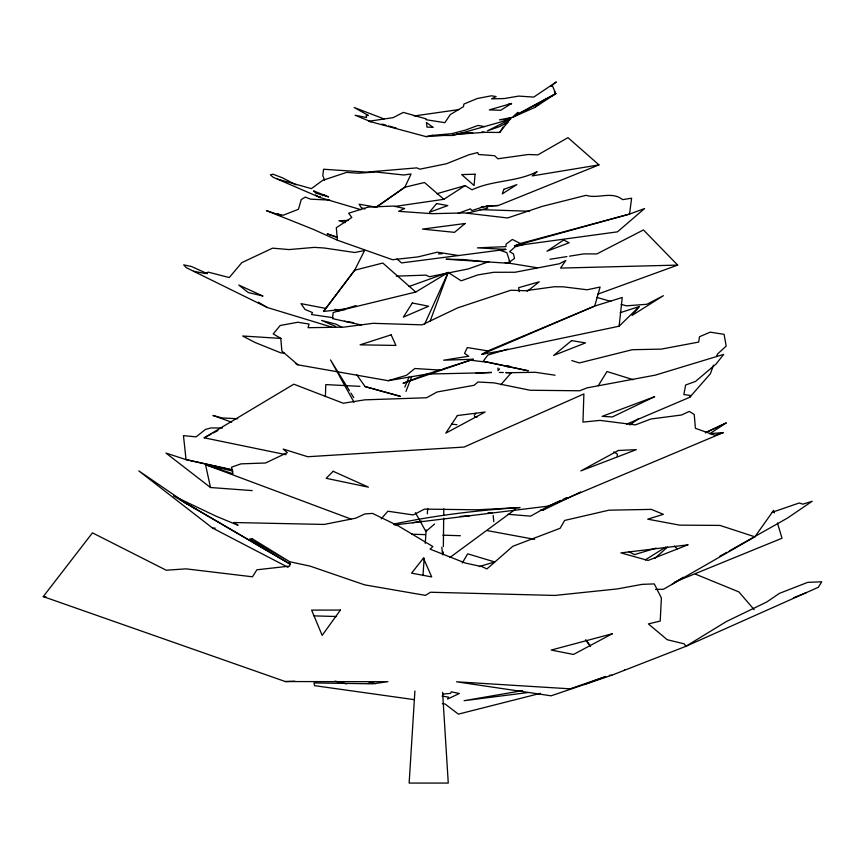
<?xml version="1.0" encoding="UTF-8"?>
<svg xmlns="http://www.w3.org/2000/svg" width="865" height="865" viewBox="0 0 865 865"><rect width="100%" height="100%" fill="white"/><g stroke="black" fill="none" stroke-linecap="round" stroke-linejoin="round"><path stroke-width="1.3" d="M443.258 554.681L443.291 551.978M443.356 546.572L443.691 518.2M443.734 515.497L443.81 508.75M325.402 396.603L325.781 384.59L359.883 386.331M414.908 690.973L409.145 783.063L448.265 783.063L442.588 692.303M422.963 575.571L424.196 558.109M425.245 543.339L426.196 529.91M427.332 513.799L427.71 508.425M619.124 326.213L622.249 297.495L594.698 306.059L487.892 350.909L481.967 354.282L504.068 350.357L619.124 326.213L639.267 306.524L620.14 312.73M320.255 196.431L320.115 197.555L360.835 209.665M705.472 432.662L726.146 422.996L709.797 433.689L723.443 432.543L548.615 506.079L530.602 516.146L508.004 514.297M713.484 365.127L710.403 373.712L689.74 397.284L626.725 424.12M716.566 356.553L717.442 354.099L726.178 346.087L724.091 334.355L710.219 332.16L699.526 336.712L698.66 342.086L661.325 349.114L632.218 349.72L579.399 362.932L571.808 360.575M430.056 321.337L448.157 272.443L461.186 280.822L477.664 274.951L493.861 272.28L514.989 272.259L559.396 263.76L565.818 260.452L560.552 268.085L677.684 265.101L643.452 229.939L596.807 253.942L583.821 253.888L569.505 256.17M405.966 391.423L411.805 376.372M404.842 387.098L408.972 377.118M624.26 670.364L624.541 669.715M424.661 324.083L448.157 272.443L409.026 286.51M462.256 563.05L467.673 553.816L494.715 561.947L479.296 566.543M598.256 385.704L606.981 371.528L633.321 379.724M509.658 117.564L505.214 123.836M452.633 134.67L484.465 132.323L499.678 132.464L503.138 127.069M511.129 117.91L499.678 132.464M448.157 272.443L415.762 292.046L347.189 308.74L323.553 311.443L354.661 270.226L364.554 250.547L354.726 252.504L324.18 247.996L314.384 247.379L289.018 249.574L272.572 248.158L241.832 262.625L229.247 277.557L208.151 272.107L205.373 273.556L193.533 271.253M655.529 589.422L663.487 589.249L754.885 536.819L773.602 510.372L774.37 512.902M323.553 311.443L354.661 270.226L382.795 263.036L415.762 292.046M414.411 699.677L314.536 685.653L314.017 682.939L372.772 683.815L387.942 681.707L285.331 681.555L43.25 596.601L92.458 532.862L166.221 570.219L186.051 568.856L252.472 576.804L256.873 569.786L289.667 566.099L289.829 561.753L310.211 566.164L364.63 584.859L425.418 595.369L430.489 592.244L554.822 595.434L617.221 588.935L642.079 584.362L654.297 583.907L661.39 598.018L660.211 621.07L648.372 623.903L667.207 639.711L684.453 643.917L685.696 646.404L818.247 587.313L821.75 581.777L807.705 582.361L779.452 593.358L766.747 601.997L726.341 621.557L685.696 646.404L611.782 675.23L551.091 695.806L456.536 681.804L570.1 688.821L605.76 676.527L584.243 684.561M689.74 397.284L691.092 395.586L683.869 394.537L685.631 385.001L695.492 381.443L716.025 364.068L723.691 354.38L655.465 375.096L587.227 387.834L579.658 390.775L530.148 390.256L493.839 382.849L478.01 382.006L474.107 385.282L437.117 391.986L426.564 397.759L364.879 399.835L343.254 403.241L293.808 384.19L204.194 437.809L286.066 454.698M639.267 306.524L632.088 315.433L663.369 295.7L646.901 304.275L626.314 305.832L621.167 304.361M499.581 368.858L498.078 370.631L497.97 368.036M381.184 518.903L387.888 511.215L413.221 514.956L424.466 509.117L477.318 509.799L520.049 507.56C477.523 510.253 435.311 515.345 393.489 524.147M474.215 415.319L475.988 413.275M500.813 384.784L511.453 372.566M432.468 135.329L426.034 136.627L368.923 121.251L393.11 117.651L403.328 112.396L426.131 118.873L426.034 119.716L444.859 122.689L450.254 114.602L463.51 106.622L463.867 104.081L477.231 98.524L491.363 95.81L496.11 96.545L491.569 98.87L504.306 98.534L518.773 96.091L533.759 97.085L556.303 81.937L550.94 86.338L552.281 85.494L555.752 93.68L534.711 107.476L513.41 116.926L518.092 112.331L512.577 117.305L499.451 119.835L510.534 119.251L453 135.47L431.603 135.459L451.844 133.664L465.511 130.064L478.075 125.425L484.422 126.614M654.719 558.498L667.575 546.994M434.587 523.995L425.883 531.51L415.427 512.707M534.711 107.476L540.917 102.34M527.142 291.408L539.252 281.795L518.654 287.677L519.26 291.678M449.973 557.438L515.01 509.561M629.925 424.964L638.597 418.584M540.376 510.004L542.993 510.166L548.615 506.079L560.779 500.381M376.351 207.351L404.831 187.24L424.477 182.504L443.875 199.307L465.067 185.607L472.041 189.803C492.65 180.017 516.708 182.18 537.111 171.627L532.224 175.909L598.991 164.891L567.959 137.643L537.868 154.878L528.223 154.511L497.84 158.782L494.661 155.722L478.486 154.467L477.729 152.543L468.917 154.77L446.459 163.755L419.752 169.194L416.898 167.875L366.382 172.113L323.575 169.237L322.796 175.638L324.602 180.158M368.252 683.545L370.35 682.193L375.496 683.696M671.662 584.556L683.231 577.225M645.258 559.893L665.812 547.026M729.184 551.027L787.334 518.157L812.17 501.268L802.85 504.176L799.249 502.976L772.25 512.285M719.831 556.195L726.838 552.324M513.41 116.926L555.752 93.68L554.357 91.236M515.356 115.348L555.752 93.68M204.194 437.809L211.082 434.165M213.374 432.954L217.958 430.521M507.874 122.484L499.051 126.787L487.449 130.831L504.479 122.289L505.625 120.257L510.534 119.251M542.993 510.166L580.653 491.99M705.44 432.749L726.146 422.996M563.212 499.246L566.856 497.537M481.967 354.282L594.698 306.059L600.105 287.029L587.184 289.775L563.223 286.812L554.27 286.758L525.304 290.726L510.847 290.24L457.682 307.864L422.163 324.84L372.999 323.326L343.6 327.154L308.059 327.694L309.043 324.072L297.798 322.245L280.184 325.5L273.221 333.89L280.768 338.356L281.893 351.071L298.014 364.846L388.19 380.697L427.04 374.069L439.863 369.961M458.504 255.532L437.257 252.18L418.065 256.905L392.505 259.705L337.404 240.221L336.312 227.755L351.806 217.461L348.671 213.212L368.133 207.103L393.553 206.065L404.604 208.519L398.635 211.33L432.089 213.677L464.473 212.92L507.571 217.969L542.29 206.367L586.027 195.328C598.072 199.145 611.728 190.787 622.595 199.631L631.612 198.204L629.536 214.077L520.352 243.498L514.48 245.887L617.469 231.842L644.555 208.562L629.536 214.077L514.48 245.887L523.098 244.363M674.657 582.059L782.036 538.225L777.44 523.033M793.378 597.866L806.494 592.557M458.061 213.428L470.387 208.876L471.868 210.584L484.216 206.519L498.424 205.492L598.991 164.891M597.758 294.154L677.684 265.101M356.023 305.561L333.209 312.525L332.495 318.601L361.365 324.981M489.287 261.5L468.365 268.918L429.408 276.735L425.969 275.135L396.278 276.13M487.892 350.909L467.305 347.557L464.57 353.417L468.733 356.229L443.648 360.197L473.231 359.256L403.014 383.303L427.04 374.069L491.396 372.642M322.44 195.695L324.624 194.949M507.896 349.114L487.903 355.018L483.232 361.202L528.288 370.793L487.655 362.284L470.355 360.175M442.437 369.139L473.231 359.256M723.443 432.543L714.836 435.246L695.406 428.305L694.238 414.476L689.286 411.416L681.588 414.995L650.88 419.006L635.397 424.888L600.018 420.39L582.967 422.109L583.886 393.932L464.105 447.054L307.713 456.731L283.19 449.065L287.342 452.665L265.49 463.002L241.021 463.856L231.528 467.187L232.966 473.771L205.546 464.678L210.498 487.514L252.202 490.596M656.211 548.075L634.521 554.616L628.585 551.6M388.19 380.697L406.42 375.345L414.886 368.512L441.366 370.166M436.814 193.749L465.067 185.607M524.266 244.287L515.205 246.806L509.636 251.65L513.464 253.888L514.513 258.43L509.799 261.781L506.858 252.656L498.813 249.812L505.809 249.412L477.383 247.855L505.971 246.644L506.111 244.081L512.372 239.443L520.352 243.498M540.42 693.33L458.374 714.133L445.032 703.98L442.372 703.613M466.959 213.309L487.882 208.108L486.389 206.681L481.21 206.951M426.034 136.627L443.356 135.351M345.038 309.681L338.712 310.913L335.069 309.302M522.59 690.616L464.116 700.693L528.32 692.497M412.583 522.763L421.817 521.184M549.989 259.273L566.899 256.581M394.57 206.476L443.875 199.307M414.194 115.964L458.937 109.585M505.809 249.412L401.565 262.917L396.938 258.959M394.408 524.99L548.615 506.079M507.02 366.814L509.636 366.522M506.576 366.165L509.226 365.906M443.042 694.065L450.524 693.406L451.346 691.816L459.337 693.492L447.594 699.05L448.578 697.147L442.091 696.098M475.934 373.269L491.385 372.285M460.299 516.394L469.652 515.767M438.425 253.878L442.339 253.704M609.371 675.338L611.782 675.23M486.562 205.935L498.424 205.492M285.331 681.555L294.77 681.198M348.108 220.413L338.929 220.726L345.243 222.673M505.993 372.772L535.403 372.285L555.06 375.226M508.534 104.178L510.966 104.157M222.424 428.002L210.79 427.948L205.459 429.451L196.128 436.868L183.467 435.646L186.04 459.618L232.101 470.041M499.343 372.447L503.322 372.523M505.971 372.577L511.28 372.685M314.006 615.88L336.507 616.518M289.872 563.969L187.208 503.971L138.822 470.895L212.563 528.072L215.255 528.147M411.881 534.213L425.353 534.635M442.858 535.176L460.364 535.716M480.053 209.611L529.618 211.244M329.716 200.118L310.503 199.155L305.334 197.101L301.258 199.534L298.457 209.265L283.19 215.244L277.232 213.86L281.352 215.709L266.398 210.606L313.487 229.43L337.404 240.221M281.028 338.431L242.643 336.009L255.153 342.518L280.617 352.79L284.499 353.255M237.734 418.746L222.067 417.936L212.963 415.46L231.625 422.174M43.25 596.601L45.931 596.753M488.065 512.653L492.055 512.988M451.595 424.174L456.958 424.693M484.249 261.695L463.554 259.554L446.07 259.219L510.307 263.382L537.1 267.739M344.475 321.25L353.504 322.645M505.052 262.56L510.307 263.382L508.977 261.176M481.956 131.902L484.465 132.323M332.993 317.704L311.53 314.525L312.492 312.568L305.042 309.443L300.998 303.637L325.608 308.394M487.514 530.656L534.592 539.349M231.874 469.652L186.04 459.618L165.961 453.076L210.498 487.514M232.966 471.111L205.546 464.678L350.887 519.032M334.971 681.123L346.551 683.891M356.78 374.815L365.127 386.601L400.257 396.192M474.42 416.443L477.026 417.157M365.127 386.601L400.127 396.397M277.362 179.098L311.4 188.624L322.688 180.331L346.692 172.362L358.045 173.195L376.264 172.038L403.836 175.011L411.08 173.952L404.831 187.24L376.005 207.146L359.105 204.216L361.246 207.6L364.922 209.006M596.709 297.365L610.863 301.409M382.157 124.073L386.039 125.187M388.623 125.933L396.375 128.15M207.405 273.729L191.576 266.528L183.715 264.874L186.353 267.718L267.285 307.507L332.171 327.24M337.437 237.172L327.24 233.885L337.404 237.54M754.885 536.819L719.95 525.412L679.685 525.152L647.712 519.173L663.369 514.329L651.377 509.388L608.917 510.188L564.629 520.438L560.142 528.277L512.815 546.291L486.887 568.943L482.346 566.737L465.554 563.115L430.078 549.134L432.878 546.529L398.376 525.952L372.555 513.41L364.976 513.907L355.753 518.178L324.126 524.439L233.799 522.525L238.091 525.325L216.131 516.221L173.541 495.937L290.305 564.196M384.06 118.938L354.174 107.498L368.371 115.467L366.252 115.434L366.511 117.543L355.147 115.25L370.923 121.781M695.428 574.133L738.915 591.93L754.129 609.62M335.75 326.505L321.618 320.439L336.02 324.18L341.859 327.273M296.1 184.872L282.358 177.758L273.005 174.211L270.345 174.827L273.199 177.293L320.115 197.555L315.552 195.025M295.819 363.7L298.014 364.846M212.563 528.072L288.067 567.321M196.733 509.507L185.013 502.684L187.208 503.971M613.815 451.919L617.199 453.898L617.351 456.558M180.179 499.819L185.997 503.235M258.354 302.209L267.285 307.507M674.397 546.139L677.273 548.832M585.886 640.046L589.962 645.355M585.702 640.078L590.557 646.469M349.514 390.785L330.517 359.927L354.023 402.236M350.92 393.067L353.742 397.641M441.788 547.188L442.631 554.714M493.212 515.41L493.774 521.638M475.08 174.233L474.096 185.542L461.661 174.589L475.08 174.233M503.906 189.327L502.295 193.879L516.859 184.602L503.906 189.327M412.313 302.988L403.371 317.131L428.64 306.232L412.313 302.988M457.38 415.546L445.778 433.16L485.124 412.032L457.38 415.546M340.399 610.063L322.158 635.386L311.627 610.117L340.399 610.063M423.418 558.152L411.578 573.149L431.711 576.923L423.418 558.152M436.587 203.567L429.418 212.271L447.821 205.578L436.587 203.567M333.176 471.295L326.159 478.302L368.425 487.157L333.176 471.295M465.035 223.527L454.503 232.35L422.488 229.095L465.035 223.527M571.635 340.615L553.632 355.439L585.508 342.908L571.635 340.615M563.634 240.016L546.961 251.218L569.159 242.773L563.634 240.016M511.539 103.486L500.716 110.288L489.309 109.887L511.539 103.486M618.378 450.481L580.815 470.917L636.348 449.649L618.378 450.481M612.344 633.731L573.484 654.459L551.21 650.048L612.344 633.731M654.567 396.721L612.366 416.941L602.159 416.357L654.567 396.721M687.891 544.853L648.069 560.466L620.886 552.886L687.891 544.853M391.121 334.841L360.089 344.843L395.932 345.427L391.121 334.841M464.992 132.799L456.644 133.891L472.701 133.015L464.992 132.799M252.342 538.819L249.65 538.992L289.31 561.482L252.342 538.819M432.9 127.285L426.986 127.123L426.467 122.484L432.9 127.285M262.787 295.981L248.266 292.532L238.762 285.039L262.787 295.981M328.408 196.842L315.757 193.09L313.573 190.862L328.408 196.842"/></g></svg>
